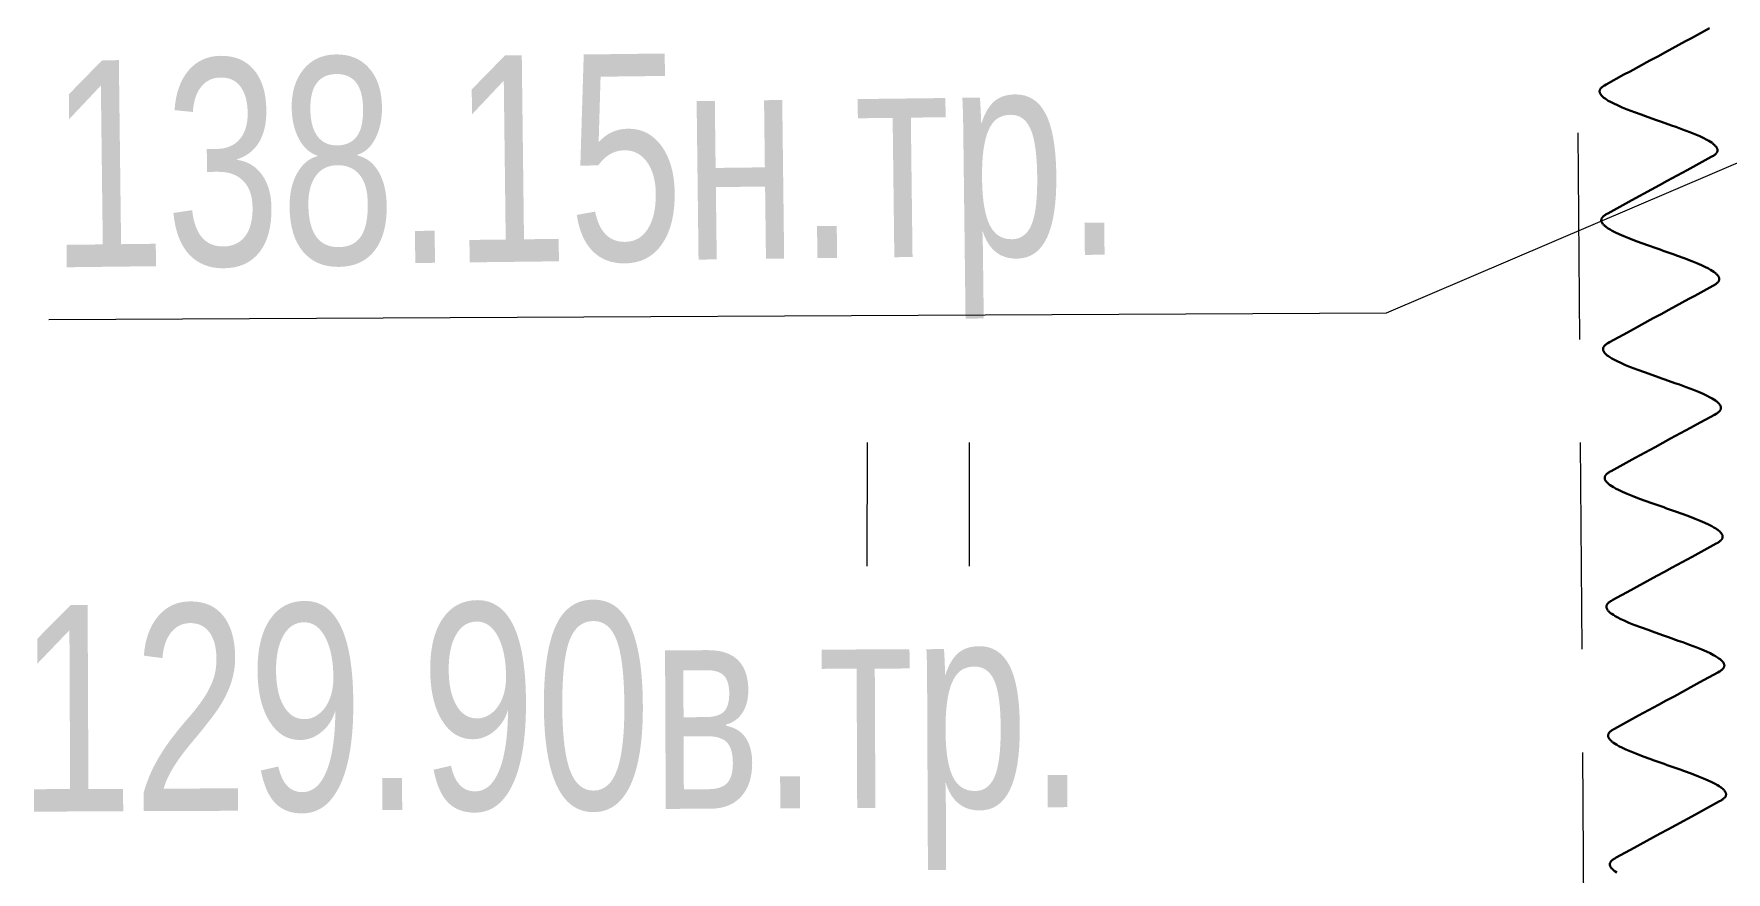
# Model space of a CAD drawing. Extents: x 10098 to 11902, y 8648 to 10202.
# Drawn here: x 11774.91 to 11783.11, y 8757.44 to 8761.5 of the extents above; entities that cross this region are included whole.
import ezdxf

# ---------------------------------------------------------------- set-up
doc = ezdxf.new("R2010")
doc.units = 0
doc.layers.add('23_Ограждения', color=7, linetype='Continuous')
doc.layers.add('24_Растительность', color=7, linetype='Continuous')
doc.layers.add('7_Электрокабели', color=1, linetype='Continuous', lineweight=30)
doc.layers.add('8_Связь', color=3, linetype='Continuous', lineweight=30)
doc.styles.add('mggt', font='russian_1251.shx', dxfattribs={"width": 0.75, "oblique": 18, "height": 1})

msp = doc.modelspace()

# ---------------------------------------------------------------- linework, layer by layer
at = {"layer": '23_Ограждения', "color": 8, "linetype": 'Continuous', "lineweight": 15}
for p, q in [((11782.397, 8760.025), (11782.389, 8761.025)), ((11782.408, 8758.525), (11782.4, 8759.525)), ((11782.419, 8757.025), (11782.411, 8758.025))]:
    msp.add_line(p, q, dxfattribs=at)
at = {"layer": '24_Растительность', "color": 8, "linetype": 'Continuous', "lineweight": 15}
for p, q in [((11778.945, 8758.926), (11778.946, 8759.526)), ((11779.44, 8758.926), (11779.441, 8759.526))]:
    msp.add_line(p, q, dxfattribs=at)
at = {"layer": '7_Электрокабели', "color": 8, "linetype": 'Continuous', "lineweight": 30}
for p, q in [((11782.9088, 8761.4684), (11782.8123, 8761.4159)), ((11782.9379, 8761.484), (11782.9088, 8761.4684)), ((11783.025, 8761.5321), (11782.9379, 8761.484)), ((11782.7368, 8761.375), (11782.7745, 8761.3954)), ((11782.8123, 8761.4159), (11782.7745, 8761.3954)), ((11782.5241, 8761.2587), (11782.6112, 8761.3069)), ((11782.6112, 8761.3069), (11782.6403, 8761.3225)), ((11782.6403, 8761.3225), (11782.7368, 8761.375)), ((11782.493, 8761.2273), (11782.4931, 8761.2281)), ((11782.493, 8761.2253), (11782.493, 8761.2273)), ((11782.4932, 8761.2235), (11782.493, 8761.2253)), ((11782.4931, 8761.2281), (11782.4933, 8761.2293)), ((11782.4935, 8761.2215), (11782.4932, 8761.2235)), ((11782.4933, 8761.2293), (11782.4935, 8761.2303)), ((11782.4935, 8761.2303), (11782.4938, 8761.2315)), ((11782.4939, 8761.2202), (11782.4935, 8761.2215)), ((11782.4938, 8761.2315), (11782.4942, 8761.2327)), ((11782.4944, 8761.2185), (11782.4939, 8761.2202)), ((11782.4942, 8761.2327), (11782.4947, 8761.2341)), ((11782.4949, 8761.217), (11782.4944, 8761.2185)), ((11782.4947, 8761.2341), (11782.4955, 8761.2356)), ((11782.4957, 8761.2156), (11782.4949, 8761.217)), ((11782.4955, 8761.2356), (11782.4965, 8761.2375)), ((11782.4968, 8761.2134), (11782.4957, 8761.2156)), ((11782.4965, 8761.2375), (11782.4974, 8761.2388)), ((11782.499, 8761.2101), (11782.4968, 8761.2134)), ((11782.4974, 8761.2388), (11782.498, 8761.2397)), ((11782.498, 8761.2397), (11782.499, 8761.2409)), ((11782.499, 8761.2409), (11782.5002, 8761.2422)), ((11782.5002, 8761.2422), (11782.5012, 8761.2433)), ((11782.5012, 8761.2433), (11782.5022, 8761.2443)), ((11782.5022, 8761.2443), (11782.5047, 8761.2465)), ((11782.5047, 8761.2465), (11782.5065, 8761.2479)), ((11782.5065, 8761.2479), (11782.5094, 8761.2501)), ((11782.5094, 8761.2501), (11782.5132, 8761.2526)), ((11782.5132, 8761.2526), (11782.5169, 8761.2547)), ((11782.5169, 8761.2547), (11782.5241, 8761.2587)), ((11782.501, 8761.2075), (11782.499, 8761.2101)), ((11782.5033, 8761.2049), (11782.501, 8761.2075)), ((11782.5055, 8761.2026), (11782.5033, 8761.2049)), ((11782.5085, 8761.1997), (11782.5055, 8761.2026)), ((11782.5136, 8761.1954), (11782.5085, 8761.1997)), ((11782.5166, 8761.1931), (11782.5136, 8761.1954)), ((11782.5196, 8761.191), (11782.5166, 8761.1931)), ((11782.5268, 8761.1861), (11782.5196, 8761.191)), ((11782.5352, 8761.1809), (11782.5268, 8761.1861)), ((11782.5454, 8761.1752), (11782.5352, 8761.1809)), ((11782.5622, 8761.1665), (11782.5454, 8761.1752)), ((11782.5791, 8761.1586), (11782.5622, 8761.1665)), ((11782.6023, 8761.1485), (11782.5791, 8761.1586)), ((11782.6265, 8761.1388), (11782.6023, 8761.1485)), ((11782.6621, 8761.1251), (11782.6265, 8761.1388)), ((11782.6945, 8761.1132), (11782.6621, 8761.1251)), ((11782.716, 8761.1055), (11782.6945, 8761.1132)), ((11782.7643, 8761.0885), (11782.716, 8761.1055)), ((11782.7787, 8761.0835), (11782.7643, 8761.0885)), ((11782.7787, 8761.0835), (11782.793, 8761.0784)), ((11782.793, 8761.0784), (11782.8413, 8761.0614)), ((11782.8413, 8761.0614), (11782.8628, 8761.0537)), ((11782.8628, 8761.0537), (11782.8952, 8761.0418)), ((11782.8952, 8761.0418), (11782.9308, 8761.0282)), ((11782.9308, 8761.0282), (11782.955, 8761.0184)), ((11782.955, 8761.0184), (11782.9783, 8761.0083)), ((11782.9783, 8761.0083), (11782.9951, 8761.0004)), ((11782.9951, 8761.0004), (11783.0119, 8760.9917)), ((11783.0119, 8760.9917), (11783.0221, 8760.986)), ((11783.0221, 8760.986), (11783.0305, 8760.9809)), ((11783.0305, 8760.9809), (11783.0377, 8760.976)), ((11783.0377, 8760.976), (11783.0407, 8760.9738)), ((11783.0407, 8760.9738), (11783.0437, 8760.9715)), ((11783.0437, 8760.9715), (11783.0488, 8760.9672)), ((11783.0488, 8760.9672), (11783.0518, 8760.9643)), ((11783.0333, 8760.9082), (11782.9461, 8760.86)), ((11783.0404, 8760.9122), (11783.0333, 8760.9082)), ((11783.0441, 8760.9143), (11783.0404, 8760.9122)), ((11783.048, 8760.9169), (11783.0441, 8760.9143)), ((11783.0508, 8760.919), (11783.048, 8760.9169)), ((11783.0526, 8760.9204), (11783.0508, 8760.919)), ((11783.0518, 8760.9643), (11783.0541, 8760.962)), ((11783.0551, 8760.9226), (11783.0526, 8760.9204)), ((11783.0541, 8760.962), (11783.0563, 8760.9594)), ((11783.0561, 8760.9236), (11783.0551, 8760.9226)), ((11783.0572, 8760.9247), (11783.0561, 8760.9236)), ((11783.0563, 8760.9594), (11783.0584, 8760.9568)), ((11783.0583, 8760.926), (11783.0572, 8760.9247)), ((11783.0593, 8760.9272), (11783.0583, 8760.926)), ((11783.0584, 8760.9568), (11783.0605, 8760.9536)), ((11783.06, 8760.9282), (11783.0593, 8760.9272)), ((11783.0608, 8760.9294), (11783.06, 8760.9282)), ((11783.0605, 8760.9536), (11783.0617, 8760.9514)), ((11783.0619, 8760.9313), (11783.0608, 8760.9294)), ((11783.0617, 8760.9514), (11783.0624, 8760.9499)), ((11783.0626, 8760.9328), (11783.0619, 8760.9313)), ((11783.0624, 8760.9499), (11783.0629, 8760.9484)), ((11783.0631, 8760.9343), (11783.0626, 8760.9328)), ((11783.0629, 8760.9484), (11783.0634, 8760.9468)), ((11783.0635, 8760.9354), (11783.0631, 8760.9343)), ((11783.0634, 8760.9468), (11783.0638, 8760.9455)), ((11783.0638, 8760.9366), (11783.0635, 8760.9354)), ((11783.0638, 8760.9455), (11783.0642, 8760.9434)), ((11783.0641, 8760.9376), (11783.0638, 8760.9366)), ((11783.0642, 8760.9388), (11783.0641, 8760.9376)), ((11783.0642, 8760.9434), (11783.0643, 8760.9416)), ((11783.0643, 8760.9396), (11783.0642, 8760.9388)), ((11783.0643, 8760.9416), (11783.0643, 8760.9396)), ((11782.917, 8760.8444), (11782.8206, 8760.792)), ((11782.9461, 8760.86), (11782.917, 8760.8444)), ((11782.6485, 8760.6985), (11782.745, 8760.751)), ((11782.745, 8760.751), (11782.7828, 8760.7715)), ((11782.8206, 8760.792), (11782.7828, 8760.7715)), ((11782.5323, 8760.6348), (11782.6194, 8760.683)), ((11782.6194, 8760.683), (11782.6485, 8760.6985)), ((11782.5013, 8760.6034), (11782.5014, 8760.6042)), ((11782.5013, 8760.6014), (11782.5013, 8760.6034)), ((11782.5014, 8760.5996), (11782.5013, 8760.6014)), ((11782.5014, 8760.6042), (11782.5015, 8760.6054)), ((11782.5018, 8760.5975), (11782.5014, 8760.5996)), ((11782.5015, 8760.6054), (11782.5018, 8760.6064)), ((11782.5018, 8760.6064), (11782.5021, 8760.6075)), ((11782.5021, 8760.5962), (11782.5018, 8760.5975)), ((11782.5021, 8760.6075), (11782.5024, 8760.6087)), ((11782.5026, 8760.5946), (11782.5021, 8760.5962)), ((11782.5024, 8760.6087), (11782.503, 8760.6102)), ((11782.5032, 8760.5931), (11782.5026, 8760.5946)), ((11782.503, 8760.6102), (11782.5037, 8760.6117)), ((11782.5039, 8760.5916), (11782.5032, 8760.5931)), ((11782.5037, 8760.6117), (11782.5048, 8760.6135)), ((11782.5051, 8760.5894), (11782.5039, 8760.5916)), ((11782.5048, 8760.6135), (11782.5056, 8760.6148)), ((11782.5072, 8760.5861), (11782.5051, 8760.5894)), ((11782.5056, 8760.6148), (11782.5063, 8760.6157)), ((11782.5063, 8760.6157), (11782.5072, 8760.6169)), ((11782.5072, 8760.6169), (11782.5084, 8760.6183)), ((11782.5093, 8760.5835), (11782.5072, 8760.5861)), ((11782.5084, 8760.6183), (11782.5095, 8760.6194)), ((11782.5115, 8760.5809), (11782.5093, 8760.5835)), ((11782.5095, 8760.6194), (11782.5105, 8760.6204)), ((11782.5105, 8760.6204), (11782.513, 8760.6226)), ((11782.5138, 8760.5786), (11782.5115, 8760.5809)), ((11782.513, 8760.6226), (11782.5147, 8760.624)), ((11782.5168, 8760.5757), (11782.5138, 8760.5786)), ((11782.5147, 8760.624), (11782.5176, 8760.6261)), ((11782.5219, 8760.5715), (11782.5168, 8760.5757)), ((11782.5176, 8760.6261), (11782.5215, 8760.6287)), ((11782.5215, 8760.6287), (11782.5251, 8760.6308)), ((11782.5248, 8760.5692), (11782.5219, 8760.5715)), ((11782.5279, 8760.567), (11782.5248, 8760.5692)), ((11782.5251, 8760.6308), (11782.5323, 8760.6348)), ((11782.5351, 8760.5621), (11782.5279, 8760.567)), ((11782.5435, 8760.557), (11782.5351, 8760.5621)), ((11782.5537, 8760.5513), (11782.5435, 8760.557)), ((11782.5705, 8760.5425), (11782.5537, 8760.5513)), ((11782.5873, 8760.5346), (11782.5705, 8760.5425)), ((11782.6106, 8760.5246), (11782.5873, 8760.5346)), ((11782.6347, 8760.5148), (11782.6106, 8760.5246)), ((11782.6704, 8760.5011), (11782.6347, 8760.5148)), ((11782.7027, 8760.4893), (11782.6704, 8760.5011)), ((11782.7243, 8760.4816), (11782.7027, 8760.4893)), ((11782.7726, 8760.4646), (11782.7243, 8760.4816)), ((11782.7869, 8760.4595), (11782.7726, 8760.4646)), ((11782.7869, 8760.4595), (11782.8013, 8760.4545)), ((11782.8013, 8760.4545), (11782.8496, 8760.4374)), ((11782.8496, 8760.4374), (11782.8711, 8760.4297)), ((11782.8711, 8760.4297), (11782.9034, 8760.4179)), ((11782.9034, 8760.4179), (11782.9391, 8760.4042)), ((11782.9391, 8760.4042), (11782.9633, 8760.3944)), ((11782.9633, 8760.3944), (11782.9865, 8760.3844)), ((11782.9865, 8760.3844), (11783.0033, 8760.3765)), ((11783.0033, 8760.3765), (11783.0202, 8760.3678)), ((11783.0202, 8760.3678), (11783.0304, 8760.3621)), ((11783.0304, 8760.3621), (11783.0388, 8760.3569)), ((11783.0388, 8760.3569), (11783.046, 8760.352)), ((11783.046, 8760.352), (11783.049, 8760.3498)), ((11783.049, 8760.3498), (11783.052, 8760.3475)), ((11783.052, 8760.3475), (11783.0571, 8760.3433)), ((11783.0571, 8760.3433), (11783.0601, 8760.3404)), ((11783.0601, 8760.3404), (11783.0623, 8760.3381)), ((11783.0623, 8760.3381), (11783.0646, 8760.3355)), ((11783.0646, 8760.3355), (11783.0666, 8760.3329)), ((11783.0666, 8760.3329), (11783.0687, 8760.3296)), ((11783.0687, 8760.3296), (11783.0699, 8760.3274)), ((11783.0699, 8760.3274), (11783.0706, 8760.326)), ((11783.0706, 8760.326), (11783.0712, 8760.3244)), ((11783.0714, 8760.3103), (11783.0709, 8760.3089)), ((11783.0712, 8760.3244), (11783.0717, 8760.3228)), ((11783.0718, 8760.3115), (11783.0714, 8760.3103)), ((11783.0717, 8760.3228), (11783.0721, 8760.3215)), ((11783.0721, 8760.3126), (11783.0718, 8760.3115)), ((11783.0721, 8760.3215), (11783.0724, 8760.3194)), ((11783.0723, 8760.3137), (11783.0721, 8760.3126)), ((11783.0725, 8760.3149), (11783.0723, 8760.3137)), ((11783.0724, 8760.3194), (11783.0726, 8760.3176)), ((11783.0726, 8760.3176), (11783.0725, 8760.3156)), ((11783.0725, 8760.3156), (11783.0725, 8760.3149)), ((11782.9544, 8760.2361), (11782.9253, 8760.2205)), ((11783.0415, 8760.2843), (11782.9544, 8760.2361)), ((11783.0487, 8760.2882), (11783.0415, 8760.2843)), ((11783.0524, 8760.2904), (11783.0487, 8760.2882)), ((11783.0562, 8760.2929), (11783.0524, 8760.2904)), ((11783.0591, 8760.295), (11783.0562, 8760.2929)), ((11783.0609, 8760.2965), (11783.0591, 8760.295)), ((11783.0633, 8760.2986), (11783.0609, 8760.2965)), ((11783.0644, 8760.2996), (11783.0633, 8760.2986)), ((11783.0654, 8760.3008), (11783.0644, 8760.2996)), ((11783.0666, 8760.3021), (11783.0654, 8760.3008)), ((11783.0675, 8760.3033), (11783.0666, 8760.3021)), ((11783.0682, 8760.3042), (11783.0675, 8760.3033)), ((11783.069, 8760.3055), (11783.0682, 8760.3042)), ((11783.0701, 8760.3074), (11783.069, 8760.3055)), ((11783.0709, 8760.3089), (11783.0701, 8760.3074)), ((11782.7533, 8760.1271), (11782.791, 8760.1475)), ((11782.8288, 8760.168), (11782.791, 8760.1476)), ((11782.9253, 8760.2205), (11782.8288, 8760.168)), ((11782.6277, 8760.059), (11782.6568, 8760.0746)), ((11782.6568, 8760.0746), (11782.7533, 8760.1271)), ((11782.5098, 8759.9814), (11782.51, 8759.9825)), ((11782.51, 8759.9825), (11782.5103, 8759.9836)), ((11782.5103, 8759.9836), (11782.5107, 8759.9848)), ((11782.5107, 8759.9848), (11782.5112, 8759.9862)), ((11782.5112, 8759.9862), (11782.512, 8759.9877)), ((11782.512, 8759.9877), (11782.513, 8759.9896)), ((11782.513, 8759.9896), (11782.5139, 8759.9909)), ((11782.5139, 8759.9909), (11782.5146, 8759.9918)), ((11782.5146, 8759.9918), (11782.5155, 8759.993)), ((11782.5155, 8759.993), (11782.5167, 8759.9943)), ((11782.5167, 8759.9943), (11782.5177, 8759.9954)), ((11782.5177, 8759.9954), (11782.5188, 8759.9964)), ((11782.5188, 8759.9964), (11782.5212, 8759.9986)), ((11782.5212, 8759.9986), (11782.523, 8760.0001)), ((11782.523, 8760.0001), (11782.5259, 8760.0022)), ((11782.5259, 8760.0022), (11782.5297, 8760.0047)), ((11782.5297, 8760.0047), (11782.5334, 8760.0069)), ((11782.5334, 8760.0069), (11782.5406, 8760.0108)), ((11782.5406, 8760.0108), (11782.6277, 8760.059)), ((11782.5095, 8759.9775), (11782.5096, 8759.9795)), ((11782.5097, 8759.9756), (11782.5095, 8759.9775)), ((11782.5096, 8759.9802), (11782.5098, 8759.9814)), ((11782.5096, 8759.9795), (11782.5096, 8759.9802)), ((11782.51, 8759.9736), (11782.5097, 8759.9756)), ((11782.5104, 8759.9723), (11782.51, 8759.9736)), ((11782.5109, 8759.9706), (11782.5104, 8759.9723)), ((11782.5115, 8759.9691), (11782.5109, 8759.9706)), ((11782.5122, 8759.9677), (11782.5115, 8759.9691)), ((11782.5133, 8759.9655), (11782.5122, 8759.9677)), ((11782.5155, 8759.9622), (11782.5133, 8759.9655)), ((11782.5175, 8759.9596), (11782.5155, 8759.9622)), ((11782.5198, 8759.957), (11782.5175, 8759.9596)), ((11782.522, 8759.9547), (11782.5198, 8759.957)), ((11782.525, 8759.9518), (11782.522, 8759.9547)), ((11782.5301, 8759.9475), (11782.525, 8759.9518)), ((11782.5331, 8759.9452), (11782.5301, 8759.9475)), ((11782.5361, 8759.9431), (11782.5331, 8759.9452)), ((11782.5433, 8759.9382), (11782.5361, 8759.9431)), ((11782.5517, 8759.933), (11782.5433, 8759.9382)), ((11782.5619, 8759.9273), (11782.5517, 8759.933)), ((11782.5788, 8759.9186), (11782.5619, 8759.9273)), ((11782.5956, 8759.9107), (11782.5788, 8759.9186)), ((11782.6188, 8759.9007), (11782.5956, 8759.9107)), ((11782.643, 8759.8909), (11782.6188, 8759.9007)), ((11782.6787, 8759.8772), (11782.643, 8759.8909)), ((11782.711, 8759.8654), (11782.6787, 8759.8772)), ((11782.7325, 8759.8576), (11782.711, 8759.8654)), ((11782.7808, 8759.8406), (11782.7325, 8759.8576)), ((11782.7952, 8759.8356), (11782.7808, 8759.8406)), ((11782.7952, 8759.8356), (11782.8095, 8759.8305)), ((11782.8095, 8759.8305), (11782.8578, 8759.8135)), ((11782.8578, 8759.8135), (11782.8794, 8759.8058)), ((11782.8794, 8759.8058), (11782.9117, 8759.7939)), ((11782.9117, 8759.7939), (11782.9474, 8759.7803)), ((11782.9474, 8759.7803), (11782.9715, 8759.7705)), ((11782.9715, 8759.7705), (11782.9948, 8759.7604)), ((11782.9948, 8759.7604), (11783.0116, 8759.7526)), ((11783.0116, 8759.7526), (11783.0284, 8759.7438)), ((11783.0284, 8759.7438), (11783.0386, 8759.7381)), ((11783.0386, 8759.7381), (11783.047, 8759.733)), ((11783.0498, 8759.6603), (11782.9626, 8759.6121)), ((11783.047, 8759.733), (11783.0542, 8759.7281)), ((11783.0569, 8759.6643), (11783.0498, 8759.6603)), ((11783.0542, 8759.7281), (11783.0573, 8759.7259)), ((11783.0606, 8759.6664), (11783.0569, 8759.6643)), ((11783.0573, 8759.7259), (11783.0602, 8759.7236)), ((11783.0602, 8759.7236), (11783.0653, 8759.7194)), ((11783.0645, 8759.669), (11783.0606, 8759.6664)), ((11783.0673, 8759.6711), (11783.0645, 8759.669)), ((11783.0653, 8759.7194), (11783.0683, 8759.7164)), ((11783.0691, 8759.6725), (11783.0673, 8759.6711)), ((11783.0683, 8759.7164), (11783.0706, 8759.7142)), ((11783.0716, 8759.6747), (11783.0691, 8759.6725)), ((11783.0706, 8759.7142), (11783.0728, 8759.7115)), ((11783.0726, 8759.6757), (11783.0716, 8759.6747)), ((11783.0737, 8759.6768), (11783.0726, 8759.6757)), ((11783.0728, 8759.7115), (11783.0749, 8759.709)), ((11783.0749, 8759.6782), (11783.0737, 8759.6768)), ((11783.0749, 8759.709), (11783.077, 8759.7057)), ((11783.0758, 8759.6793), (11783.0749, 8759.6782)), ((11783.0765, 8759.6803), (11783.0758, 8759.6793)), ((11783.0773, 8759.6815), (11783.0765, 8759.6803)), ((11783.077, 8759.7057), (11783.0782, 8759.7035)), ((11783.0784, 8759.6834), (11783.0773, 8759.6815)), ((11783.0782, 8759.7035), (11783.0789, 8759.702)), ((11783.0791, 8759.6849), (11783.0784, 8759.6834)), ((11783.0789, 8759.702), (11783.0795, 8759.7005)), ((11783.0796, 8759.6864), (11783.0791, 8759.6849)), ((11783.0795, 8759.7005), (11783.08, 8759.6989)), ((11783.08, 8759.6875), (11783.0796, 8759.6864)), ((11783.08, 8759.6989), (11783.0803, 8759.6976)), ((11783.0803, 8759.6887), (11783.08, 8759.6875)), ((11783.0803, 8759.6976), (11783.0807, 8759.6955)), ((11783.0806, 8759.6897), (11783.0803, 8759.6887)), ((11783.0807, 8759.6909), (11783.0806, 8759.6897)), ((11783.0807, 8759.6955), (11783.0808, 8759.6937)), ((11783.0808, 8759.6917), (11783.0807, 8759.6909)), ((11783.0808, 8759.6937), (11783.0808, 8759.6917)), ((11782.9336, 8759.5965), (11782.8371, 8759.5441)), ((11782.9626, 8759.6121), (11782.9336, 8759.5965)), ((11782.665, 8759.4507), (11782.7615, 8759.5031)), ((11782.7615, 8759.5031), (11782.7993, 8759.5236)), ((11782.8371, 8759.5441), (11782.7993, 8759.5236)), ((11782.5488, 8759.3869), (11782.636, 8759.4351)), ((11782.636, 8759.4351), (11782.665, 8759.4507)), ((11782.5178, 8759.3555), (11782.5179, 8759.3563)), ((11782.5178, 8759.3535), (11782.5178, 8759.3555)), ((11782.5179, 8759.3517), (11782.5178, 8759.3535)), ((11782.5179, 8759.3563), (11782.518, 8759.3575)), ((11782.5183, 8759.3496), (11782.5179, 8759.3517)), ((11782.518, 8759.3575), (11782.5183, 8759.3585)), ((11782.5183, 8759.3585), (11782.5186, 8759.3596)), ((11782.5186, 8759.3483), (11782.5183, 8759.3496)), ((11782.5186, 8759.3596), (11782.519, 8759.3608)), ((11782.5191, 8759.3467), (11782.5186, 8759.3483)), ((11782.519, 8759.3608), (11782.5195, 8759.3623)), ((11782.5197, 8759.3452), (11782.5191, 8759.3467)), ((11782.5195, 8759.3623), (11782.5202, 8759.3638)), ((11782.5204, 8759.3437), (11782.5197, 8759.3452)), ((11782.5202, 8759.3638), (11782.5213, 8759.3657)), ((11782.5216, 8759.3415), (11782.5204, 8759.3437)), ((11782.5213, 8759.3657), (11782.5221, 8759.3669)), ((11782.5237, 8759.3382), (11782.5216, 8759.3415)), ((11782.5221, 8759.3669), (11782.5228, 8759.3678)), ((11782.5228, 8759.3678), (11782.5238, 8759.369)), ((11782.5258, 8759.3357), (11782.5237, 8759.3382)), ((11782.5238, 8759.369), (11782.5249, 8759.3704)), ((11782.5249, 8759.3704), (11782.526, 8759.3715)), ((11782.528, 8759.333), (11782.5258, 8759.3357)), ((11782.526, 8759.3715), (11782.527, 8759.3725)), ((11782.527, 8759.3725), (11782.5295, 8759.3747)), ((11782.5303, 8759.3308), (11782.528, 8759.333)), ((11782.5295, 8759.3747), (11782.5313, 8759.3761)), ((11782.5333, 8759.3278), (11782.5303, 8759.3308)), ((11782.5313, 8759.3761), (11782.5341, 8759.3782)), ((11782.5384, 8759.3236), (11782.5333, 8759.3278)), ((11782.5341, 8759.3782), (11782.538, 8759.3808)), ((11782.538, 8759.3808), (11782.5417, 8759.3829)), ((11782.5417, 8759.3829), (11782.5488, 8759.3869)), ((11782.5414, 8759.3213), (11782.5384, 8759.3236)), ((11782.5444, 8759.3191), (11782.5414, 8759.3213)), ((11782.5516, 8759.3142), (11782.5444, 8759.3191)), ((11782.56, 8759.3091), (11782.5516, 8759.3142)), ((11782.5702, 8759.3034), (11782.56, 8759.3091)), ((11782.587, 8759.2946), (11782.5702, 8759.3034)), ((11782.6038, 8759.2868), (11782.587, 8759.2946)), ((11782.6271, 8759.2767), (11782.6038, 8759.2868)), ((11782.6513, 8759.2669), (11782.6271, 8759.2767)), ((11782.6869, 8759.2533), (11782.6513, 8759.2669)), ((11782.7193, 8759.2414), (11782.6869, 8759.2533)), ((11782.7408, 8759.2337), (11782.7193, 8759.2414)), ((11782.7891, 8759.2167), (11782.7408, 8759.2337)), ((11782.8034, 8759.2116), (11782.7891, 8759.2167)), ((11782.8034, 8759.2116), (11782.8178, 8759.2066)), ((11782.8178, 8759.2066), (11782.8661, 8759.1896)), ((11782.8661, 8759.1896), (11782.8876, 8759.1818)), ((11782.8876, 8759.1818), (11782.92, 8759.17)), ((11782.92, 8759.17), (11782.9556, 8759.1563)), ((11782.9556, 8759.1563), (11782.9798, 8759.1465)), ((11782.9798, 8759.1465), (11783.003, 8759.1365)), ((11783.003, 8759.1365), (11783.0198, 8759.1286)), ((11783.0198, 8759.1286), (11783.0367, 8759.1199)), ((11783.0367, 8759.1199), (11783.0469, 8759.1142)), ((11783.0469, 8759.1142), (11783.0553, 8759.109)), ((11783.0553, 8759.109), (11783.0625, 8759.1041)), ((11783.0625, 8759.1041), (11783.0655, 8759.102)), ((11783.0655, 8759.102), (11783.0685, 8759.0997)), ((11783.0685, 8759.0997), (11783.0736, 8759.0954)), ((11783.0736, 8759.0954), (11783.0766, 8759.0925)), ((11783.0766, 8759.0925), (11783.0788, 8759.0902)), ((11783.0788, 8759.0902), (11783.0811, 8759.0876)), ((11783.0811, 8759.0876), (11783.0831, 8759.085)), ((11783.0831, 8759.085), (11783.0853, 8759.0817)), ((11783.0853, 8759.0817), (11783.0864, 8759.0795)), ((11783.058, 8759.0364), (11782.9709, 8758.9882)), ((11783.0652, 8759.0403), (11783.058, 8759.0364)), ((11783.0689, 8759.0425), (11783.0652, 8759.0403)), ((11783.0727, 8759.045), (11783.0689, 8759.0425)), ((11783.0756, 8759.0471), (11783.0727, 8759.045)), ((11783.0774, 8759.0486), (11783.0756, 8759.0471)), ((11783.0799, 8759.0508), (11783.0774, 8759.0486)), ((11783.0809, 8759.0518), (11783.0799, 8759.0508)), ((11783.0819, 8759.0529), (11783.0809, 8759.0518)), ((11783.0831, 8759.0542), (11783.0819, 8759.0529)), ((11783.084, 8759.0554), (11783.0831, 8759.0542)), ((11783.0847, 8759.0563), (11783.084, 8759.0554)), ((11783.0856, 8759.0576), (11783.0847, 8759.0563)), ((11783.0866, 8759.0595), (11783.0856, 8759.0576)), ((11783.0864, 8759.0795), (11783.0871, 8759.0781)), ((11783.0874, 8759.061), (11783.0866, 8759.0595)), ((11783.0871, 8759.0781), (11783.0877, 8759.0766)), ((11783.0879, 8759.0624), (11783.0874, 8759.061)), ((11783.0877, 8759.0766), (11783.0882, 8759.0749)), ((11783.0883, 8759.0636), (11783.0879, 8759.0624)), ((11783.0882, 8759.0749), (11783.0886, 8759.0736)), ((11783.0886, 8759.0647), (11783.0883, 8759.0636)), ((11783.0886, 8759.0736), (11783.0889, 8759.0716)), ((11783.0888, 8759.0658), (11783.0886, 8759.0647)), ((11783.089, 8759.067), (11783.0888, 8759.0658)), ((11783.0889, 8759.0716), (11783.0891, 8759.0697)), ((11783.0891, 8759.0697), (11783.089, 8759.0677)), ((11783.089, 8759.0677), (11783.089, 8759.067)), ((11782.8453, 8758.9201), (11782.8076, 8758.8997)), ((11782.9418, 8758.9726), (11782.8453, 8758.9201)), ((11782.9709, 8758.9882), (11782.9418, 8758.9726)), ((11782.6733, 8758.8267), (11782.7698, 8758.8792)), ((11782.7698, 8758.8792), (11782.8076, 8758.8996)), ((11782.5377, 8758.7507), (11782.5395, 8758.7522)), ((11782.5395, 8758.7522), (11782.5424, 8758.7543)), ((11782.5424, 8758.7543), (11782.5462, 8758.7568)), ((11782.5462, 8758.7568), (11782.5499, 8758.759)), ((11782.5499, 8758.759), (11782.5571, 8758.7629)), ((11782.5571, 8758.7629), (11782.6442, 8758.8111)), ((11782.6442, 8758.8111), (11782.6733, 8758.8267)), ((11782.526, 8758.7296), (11782.5261, 8758.7316)), ((11782.5262, 8758.7278), (11782.526, 8758.7296)), ((11782.5261, 8758.7323), (11782.5263, 8758.7335)), ((11782.5261, 8758.7316), (11782.5261, 8758.7323)), ((11782.5265, 8758.7257), (11782.5262, 8758.7278)), ((11782.5263, 8758.7335), (11782.5265, 8758.7346)), ((11782.5265, 8758.7346), (11782.5268, 8758.7357)), ((11782.5269, 8758.7244), (11782.5265, 8758.7257)), ((11782.5268, 8758.7357), (11782.5272, 8758.7369)), ((11782.5274, 8758.7228), (11782.5269, 8758.7244)), ((11782.5272, 8758.7369), (11782.5277, 8758.7383)), ((11782.528, 8758.7212), (11782.5274, 8758.7228)), ((11782.5277, 8758.7383), (11782.5285, 8758.7398)), ((11782.5287, 8758.7198), (11782.528, 8758.7212)), ((11782.5285, 8758.7398), (11782.5296, 8758.7417)), ((11782.5299, 8758.7176), (11782.5287, 8758.7198)), ((11782.5296, 8758.7417), (11782.5304, 8758.743)), ((11782.532, 8758.7143), (11782.5299, 8758.7176)), ((11782.5304, 8758.743), (11782.5311, 8758.7439)), ((11782.5311, 8758.7439), (11782.532, 8758.7451)), ((11782.532, 8758.7451), (11782.5332, 8758.7464)), ((11782.534, 8758.7117), (11782.532, 8758.7143)), ((11782.5332, 8758.7464), (11782.5342, 8758.7476)), ((11782.5363, 8758.7091), (11782.534, 8758.7117)), ((11782.5342, 8758.7476), (11782.5353, 8758.7486)), ((11782.5353, 8758.7486), (11782.5377, 8758.7507)), ((11782.5385, 8758.7068), (11782.5363, 8758.7091)), ((11782.5416, 8758.7039), (11782.5385, 8758.7068)), ((11782.5466, 8758.6997), (11782.5416, 8758.7039)), ((11782.5496, 8758.6974), (11782.5466, 8758.6997)), ((11782.5526, 8758.6952), (11782.5496, 8758.6974)), ((11782.5598, 8758.6903), (11782.5526, 8758.6952)), ((11782.5682, 8758.6851), (11782.5598, 8758.6903)), ((11782.5784, 8758.6794), (11782.5682, 8758.6851)), ((11782.5953, 8758.6707), (11782.5784, 8758.6794)), ((11782.6121, 8758.6628), (11782.5953, 8758.6707)), ((11782.6354, 8758.6528), (11782.6121, 8758.6628)), ((11782.6595, 8758.643), (11782.6354, 8758.6528)), ((11782.6952, 8758.6293), (11782.6595, 8758.643)), ((11782.7275, 8758.6175), (11782.6952, 8758.6293)), ((11782.749, 8758.6097), (11782.7275, 8758.6175)), ((11782.7973, 8758.5927), (11782.749, 8758.6097)), ((11782.8117, 8758.5877), (11782.7973, 8758.5927)), ((11782.8117, 8758.5877), (11782.826, 8758.5826)), ((11782.826, 8758.5826), (11782.8743, 8758.5656)), ((11782.8743, 8758.5656), (11782.8959, 8758.5579)), ((11782.8959, 8758.5579), (11782.9282, 8758.5461)), ((11782.9282, 8758.5461), (11782.9639, 8758.5324)), ((11782.9639, 8758.5324), (11782.988, 8758.5226)), ((11782.988, 8758.5226), (11783.0113, 8758.5126)), ((11783.0113, 8758.5126), (11783.0281, 8758.5047)), ((11783.0281, 8758.5047), (11783.045, 8758.4959)), ((11783.045, 8758.4959), (11783.0551, 8758.4902)), ((11783.0551, 8758.4902), (11783.0635, 8758.4851)), ((11783.0635, 8758.4851), (11783.0708, 8758.4802)), ((11783.0708, 8758.4802), (11783.0738, 8758.478)), ((11783.0738, 8758.478), (11783.0767, 8758.4757)), ((11783.0767, 8758.4757), (11783.0818, 8758.4715)), ((11783.0818, 8758.4715), (11783.0848, 8758.4686)), ((11783.0856, 8758.4246), (11783.0839, 8758.4232)), ((11783.0848, 8758.4686), (11783.0871, 8758.4663)), ((11783.0881, 8758.4268), (11783.0856, 8758.4246)), ((11783.0871, 8758.4663), (11783.0894, 8758.4636)), ((11783.0891, 8758.4278), (11783.0881, 8758.4268)), ((11783.0902, 8758.4289), (11783.0891, 8758.4278)), ((11783.0894, 8758.4636), (11783.0914, 8758.4611)), ((11783.0914, 8758.4303), (11783.0902, 8758.4289)), ((11783.0914, 8758.4611), (11783.0935, 8758.4578)), ((11783.0923, 8758.4315), (11783.0914, 8758.4303)), ((11783.093, 8758.4324), (11783.0923, 8758.4315)), ((11783.0938, 8758.4337), (11783.093, 8758.4324)), ((11783.0935, 8758.4578), (11783.0947, 8758.4556)), ((11783.0949, 8758.4355), (11783.0938, 8758.4337)), ((11783.0947, 8758.4556), (11783.0954, 8758.4541)), ((11783.0956, 8758.437), (11783.0949, 8758.4355)), ((11783.0954, 8758.4541), (11783.096, 8758.4526)), ((11783.0962, 8758.4385), (11783.0956, 8758.437)), ((11783.096, 8758.4526), (11783.0965, 8758.451)), ((11783.0966, 8758.4397), (11783.0962, 8758.4385)), ((11783.0965, 8758.451), (11783.0968, 8758.4497)), ((11783.0968, 8758.4408), (11783.0966, 8758.4397)), ((11783.0968, 8758.4497), (11783.0972, 8758.4476)), ((11783.0971, 8758.4418), (11783.0968, 8758.4408)), ((11783.0972, 8758.443), (11783.0971, 8758.4418)), ((11783.0972, 8758.4476), (11783.0973, 8758.4458)), ((11783.0973, 8758.4438), (11783.0972, 8758.443)), ((11783.0973, 8758.4458), (11783.0973, 8758.4438)), ((11782.9501, 8758.3487), (11782.8536, 8758.2962)), ((11782.9792, 8758.3642), (11782.9501, 8758.3487)), ((11783.0663, 8758.4124), (11782.9792, 8758.3642)), ((11783.0735, 8758.4164), (11783.0663, 8758.4124)), ((11783.0771, 8758.4185), (11783.0735, 8758.4164)), ((11783.081, 8758.4211), (11783.0771, 8758.4185)), ((11783.0839, 8758.4232), (11783.081, 8758.4211)), ((11782.778, 8758.2552), (11782.8158, 8758.2757)), ((11782.8536, 8758.2962), (11782.8158, 8758.2757)), ((11782.5653, 8758.139), (11782.6525, 8758.1872)), ((11782.6525, 8758.1872), (11782.6816, 8758.2028)), ((11782.6816, 8758.2028), (11782.778, 8758.2552)), ((11782.5343, 8758.1076), (11782.5344, 8758.1084)), ((11782.5343, 8758.1056), (11782.5343, 8758.1076)), ((11782.5344, 8758.1038), (11782.5343, 8758.1056)), ((11782.5344, 8758.1084), (11782.5346, 8758.1096)), ((11782.5348, 8758.1017), (11782.5344, 8758.1038)), ((11782.5346, 8758.1096), (11782.5348, 8758.1106)), ((11782.5348, 8758.1106), (11782.5351, 8758.1118)), ((11782.5352, 8758.1004), (11782.5348, 8758.1017)), ((11782.5351, 8758.1118), (11782.5355, 8758.1129)), ((11782.5357, 8758.0988), (11782.5352, 8758.1004)), ((11782.5355, 8758.1129), (11782.536, 8758.1144)), ((11782.5362, 8758.0973), (11782.5357, 8758.0988)), ((11782.536, 8758.1144), (11782.5367, 8758.1159)), ((11782.5369, 8758.0958), (11782.5362, 8758.0973)), ((11782.5367, 8758.1159), (11782.5378, 8758.1178)), ((11782.5378, 8758.1178), (11782.5386, 8758.119)), ((11782.5386, 8758.119), (11782.5393, 8758.12)), ((11782.5393, 8758.12), (11782.5403, 8758.1212)), ((11782.5403, 8758.1212), (11782.5414, 8758.1225)), ((11782.5414, 8758.1225), (11782.5425, 8758.1236)), ((11782.5425, 8758.1236), (11782.5435, 8758.1246)), ((11782.5435, 8758.1246), (11782.546, 8758.1268)), ((11782.546, 8758.1268), (11782.5478, 8758.1282)), ((11782.5478, 8758.1282), (11782.5506, 8758.1303)), ((11782.5506, 8758.1303), (11782.5545, 8758.1329)), ((11782.5545, 8758.1329), (11782.5582, 8758.135)), ((11782.5582, 8758.135), (11782.5653, 8758.139)), ((11782.5381, 8758.0936), (11782.5369, 8758.0958)), ((11782.5402, 8758.0904), (11782.5381, 8758.0936)), ((11782.5423, 8758.0878), (11782.5402, 8758.0904)), ((11782.5445, 8758.0852), (11782.5423, 8758.0878)), ((11782.5468, 8758.0829), (11782.5445, 8758.0852)), ((11782.5498, 8758.0799), (11782.5468, 8758.0829)), ((11782.5549, 8758.0757), (11782.5498, 8758.0799)), ((11782.5579, 8758.0734), (11782.5549, 8758.0757)), ((11782.5609, 8758.0712), (11782.5579, 8758.0734)), ((11782.5681, 8758.0663), (11782.5609, 8758.0712)), ((11782.5765, 8758.0612), (11782.5681, 8758.0663)), ((11782.5867, 8758.0555), (11782.5765, 8758.0612)), ((11782.6035, 8758.0468), (11782.5867, 8758.0555)), ((11782.6203, 8758.0389), (11782.6035, 8758.0468)), ((11782.6436, 8758.0288), (11782.6203, 8758.0389)), ((11782.6678, 8758.019), (11782.6436, 8758.0288)), ((11782.7034, 8758.0054), (11782.6678, 8758.019)), ((11782.7358, 8757.9935), (11782.7034, 8758.0054)), ((11782.7573, 8757.9858), (11782.7358, 8757.9935)), ((11782.8056, 8757.9688), (11782.7573, 8757.9858)), ((11782.8199, 8757.9637), (11782.8056, 8757.9688)), ((11782.8199, 8757.9637), (11782.8343, 8757.9587)), ((11782.8343, 8757.9587), (11782.8826, 8757.9417)), ((11782.8826, 8757.9417), (11782.9041, 8757.934)), ((11782.9041, 8757.934), (11782.9365, 8757.9221)), ((11782.9365, 8757.9221), (11782.9721, 8757.9084)), ((11782.9721, 8757.9084), (11782.9963, 8757.8987)), ((11782.9963, 8757.8987), (11783.0196, 8757.8886)), ((11783.0196, 8757.8886), (11783.0364, 8757.8807)), ((11783.0364, 8757.8807), (11783.0532, 8757.872)), ((11783.0532, 8757.872), (11783.0634, 8757.8663)), ((11783.0634, 8757.8663), (11783.0718, 8757.8611)), ((11783.0718, 8757.8611), (11783.079, 8757.8562)), ((11783.079, 8757.8562), (11783.082, 8757.8541)), ((11783.082, 8757.8541), (11783.085, 8757.8518)), ((11783.085, 8757.8518), (11783.0901, 8757.8475)), ((11783.0746, 8757.7885), (11782.9874, 8757.7403)), ((11783.0817, 8757.7925), (11783.0746, 8757.7885)), ((11783.0854, 8757.7946), (11783.0817, 8757.7925)), ((11783.0893, 8757.7971), (11783.0854, 8757.7946)), ((11783.0921, 8757.7993), (11783.0893, 8757.7971)), ((11783.0901, 8757.8475), (11783.0931, 8757.8446)), ((11783.0939, 8757.8007), (11783.0921, 8757.7993)), ((11783.0931, 8757.8446), (11783.0954, 8757.8423)), ((11783.0964, 8757.8029), (11783.0939, 8757.8007)), ((11783.0954, 8757.8423), (11783.0976, 8757.8397)), ((11783.0974, 8757.8039), (11783.0964, 8757.8029)), ((11783.0984, 8757.805), (11783.0974, 8757.8039)), ((11783.0976, 8757.8397), (11783.0997, 8757.8371)), ((11783.0996, 8757.8063), (11783.0984, 8757.805)), ((11783.1006, 8757.8075), (11783.0996, 8757.8063)), ((11783.0997, 8757.8371), (11783.1018, 8757.8338)), ((11783.1012, 8757.8084), (11783.1006, 8757.8075)), ((11783.1021, 8757.8097), (11783.1012, 8757.8084)), ((11783.1018, 8757.8338), (11783.1029, 8757.8316)), ((11783.1032, 8757.8116), (11783.1021, 8757.8097)), ((11783.1029, 8757.8316), (11783.1037, 8757.8302)), ((11783.1039, 8757.8131), (11783.1032, 8757.8116)), ((11783.1037, 8757.8302), (11783.1042, 8757.8287)), ((11783.1044, 8757.8145), (11783.1039, 8757.8131)), ((11783.1042, 8757.8287), (11783.1047, 8757.827)), ((11783.1048, 8757.8157), (11783.1044, 8757.8145)), ((11783.1047, 8757.827), (11783.1051, 8757.8257)), ((11783.1051, 8757.8169), (11783.1048, 8757.8157)), ((11783.1051, 8757.8257), (11783.1054, 8757.8237)), ((11783.1053, 8757.8179), (11783.1051, 8757.8169)), ((11783.1055, 8757.8191), (11783.1053, 8757.8179)), ((11783.1054, 8757.8237), (11783.1056, 8757.8219)), ((11783.1056, 8757.8199), (11783.1055, 8757.8191)), ((11783.1056, 8757.8219), (11783.1056, 8757.8199)), ((11782.9583, 8757.7247), (11782.8618, 8757.6722)), ((11782.9874, 8757.7403), (11782.9583, 8757.7247)), ((11782.6898, 8757.5788), (11782.7863, 8757.6313)), ((11782.7863, 8757.6313), (11782.8241, 8757.6517)), ((11782.8618, 8757.6722), (11782.8241, 8757.6518)), ((11782.5736, 8757.5151), (11782.6607, 8757.5632)), ((11782.6607, 8757.5632), (11782.6898, 8757.5788)), ((11782.5426, 8757.4844), (11782.5428, 8757.4856)), ((11782.5426, 8757.4837), (11782.5426, 8757.4844)), ((11782.5426, 8757.4817), (11782.5426, 8757.4837)), ((11782.5427, 8757.4799), (11782.5426, 8757.4817)), ((11782.5431, 8757.4778), (11782.5427, 8757.4799)), ((11782.5428, 8757.4856), (11782.543, 8757.4867)), ((11782.543, 8757.4867), (11782.5433, 8757.4878)), ((11782.5434, 8757.4765), (11782.5431, 8757.4778)), ((11782.5433, 8757.4878), (11782.5437, 8757.489)), ((11782.5439, 8757.4749), (11782.5434, 8757.4765)), ((11782.5437, 8757.489), (11782.5443, 8757.4904)), ((11782.5445, 8757.4733), (11782.5439, 8757.4749)), ((11782.5443, 8757.4904), (11782.545, 8757.492)), ((11782.5452, 8757.4719), (11782.5445, 8757.4733)), ((11782.545, 8757.492), (11782.5461, 8757.4938)), ((11782.5464, 8757.4697), (11782.5452, 8757.4719)), ((11782.5461, 8757.4938), (11782.5469, 8757.4951)), ((11782.5485, 8757.4664), (11782.5464, 8757.4697)), ((11782.5469, 8757.4951), (11782.5476, 8757.496)), ((11782.5476, 8757.496), (11782.5485, 8757.4972)), ((11782.5485, 8757.4972), (11782.5497, 8757.4986)), ((11782.5505, 8757.4638), (11782.5485, 8757.4664)), ((11782.5497, 8757.4986), (11782.5508, 8757.4997)), ((11782.5528, 8757.4612), (11782.5505, 8757.4638)), ((11782.5508, 8757.4997), (11782.5518, 8757.5007)), ((11782.5518, 8757.5007), (11782.5543, 8757.5028)), ((11782.555, 8757.4589), (11782.5528, 8757.4612)), ((11782.5543, 8757.5028), (11782.556, 8757.5043)), ((11782.5581, 8757.456), (11782.555, 8757.4589)), ((11782.556, 8757.5043), (11782.5589, 8757.5064)), ((11782.5632, 8757.4518), (11782.5581, 8757.456)), ((11782.5589, 8757.5064), (11782.5628, 8757.5089)), ((11782.5628, 8757.5089), (11782.5664, 8757.5111)), ((11782.5661, 8757.4495), (11782.5632, 8757.4518)), ((11782.5691, 8757.4473), (11782.5661, 8757.4495)), ((11782.5664, 8757.5111), (11782.5736, 8757.5151)), ((11782.5763, 8757.4424), (11782.5691, 8757.4473))]:
    msp.add_line(p, q, dxfattribs=at)
at = {"layer": '8_Связь', "color": 8, "linetype": 'Continuous', "lineweight": 15}
msp.add_lwpolyline([(11774.9802, 8760.1212), (11781.46, 8760.1541), (11783.852, 8761.1751)], dxfattribs=at)

# ---------------------------------------------------------------- texts
at = {"layer": '7_Электрокабели', "color": 8, "linetype": 'Continuous', "lineweight": 15, "style": 'mggt', "width": 0.75}
msp.add_text('129.90в.тр.', height=1, rotation=0.24898, dxfattribs=at).set_placement((11774.8321, 8757.7375))
at = {"layer": '8_Связь', "color": 8, "linetype": 'Continuous', "lineweight": 15, "style": 'mggt', "width": 0.75}
msp.add_text('138.15н.тр.', height=1, rotation=0.6949, dxfattribs=at).set_placement((11774.9912, 8760.3732))

doc.saveas('drawing.dxf')
